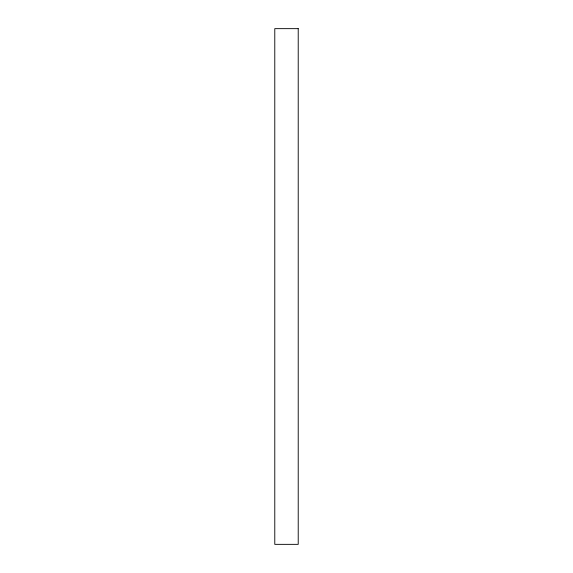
<?xml version="1.0" encoding="UTF-8"?>
<svg xmlns="http://www.w3.org/2000/svg" width="573" height="573" viewBox="0 0 573 573"><rect width="100%" height="100%" fill="white"/><g stroke="black" fill="none" stroke-linecap="round" stroke-linejoin="round"><path stroke-width="0.86" d="M298.218 28.65L274.782 28.65L274.782 544.35L298.218 544.35L298.218 28.65"/></g></svg>
